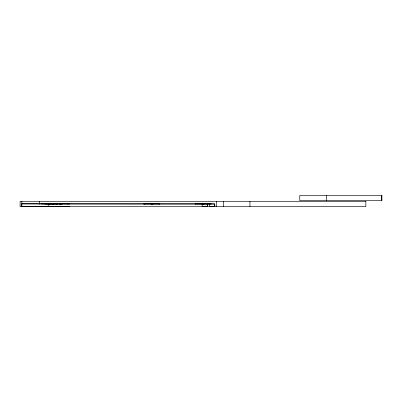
<?xml version="1.0" encoding="UTF-8"?>
<svg xmlns="http://www.w3.org/2000/svg" width="402" height="402" viewBox="0 0 402 402"><rect width="100%" height="100%" fill="white"/><g stroke="black" fill="none" stroke-linecap="round" stroke-linejoin="round"><path stroke-width="0.6" d="M65.717 206.543L69.652 206.538L21.668 206.517L21.663 203.839L57.722 203.894L41.622 203.874L42.642 203.874M48.205 206.492L48.205 203.839M202.166 203.92L202.166 206.578L207.477 206.613L207.482 203.96L207.477 206.583M209.452 203.935L209.447 206.593L214.763 206.628L214.763 203.975L195.091 203.935L195.684 203.935M214.758 206.598L214.758 203.945L55.496 203.904M211.221 203.955L44.516 203.874M60.586 203.879L59.034 203.879L69.652 203.884L66.998 203.889M159.313 203.93L159.906 203.93L143.77 203.909L145.067 203.909M53.305 203.859L51.747 203.864L54.406 203.869M59.712 203.874L62.365 203.869L57.059 203.864M45.26 203.879L46.416 203.879M52.546 203.894L54.084 203.889M55.682 206.517L21.668 206.517M57.325 203.894L21.663 203.839M58.431 206.517L62.968 206.543M381.704 195.372L381.704 200.678M326.313 195.372L326.313 200.678M249.938 201.307L249.938 206.613M223.391 201.307L223.391 206.613M216.532 201.307L216.532 206.613M39.567 201.307L39.567 204.256M21.869 201.307L21.869 206.613M48.959 203.889L50.436 203.879L48.959 203.889M151.207 203.925L151.649 203.93L151.207 203.925M152.619 203.914L152.026 203.914L152.619 203.914M202.528 203.95L202.97 203.955L202.528 203.95M203.94 203.94L203.347 203.94L203.94 203.94M51.928 206.517L53.305 206.522L51.928 206.517M59.215 206.533L60.586 206.538L59.215 206.533M62.365 206.522L60.813 206.527L62.365 206.522M381.9 195.372L299.766 195.372L299.766 200.678L381.9 200.678L381.9 195.372M365.85 201.307L20.1 201.307L20.1 206.613L365.85 206.613L365.85 201.307"/></g></svg>
